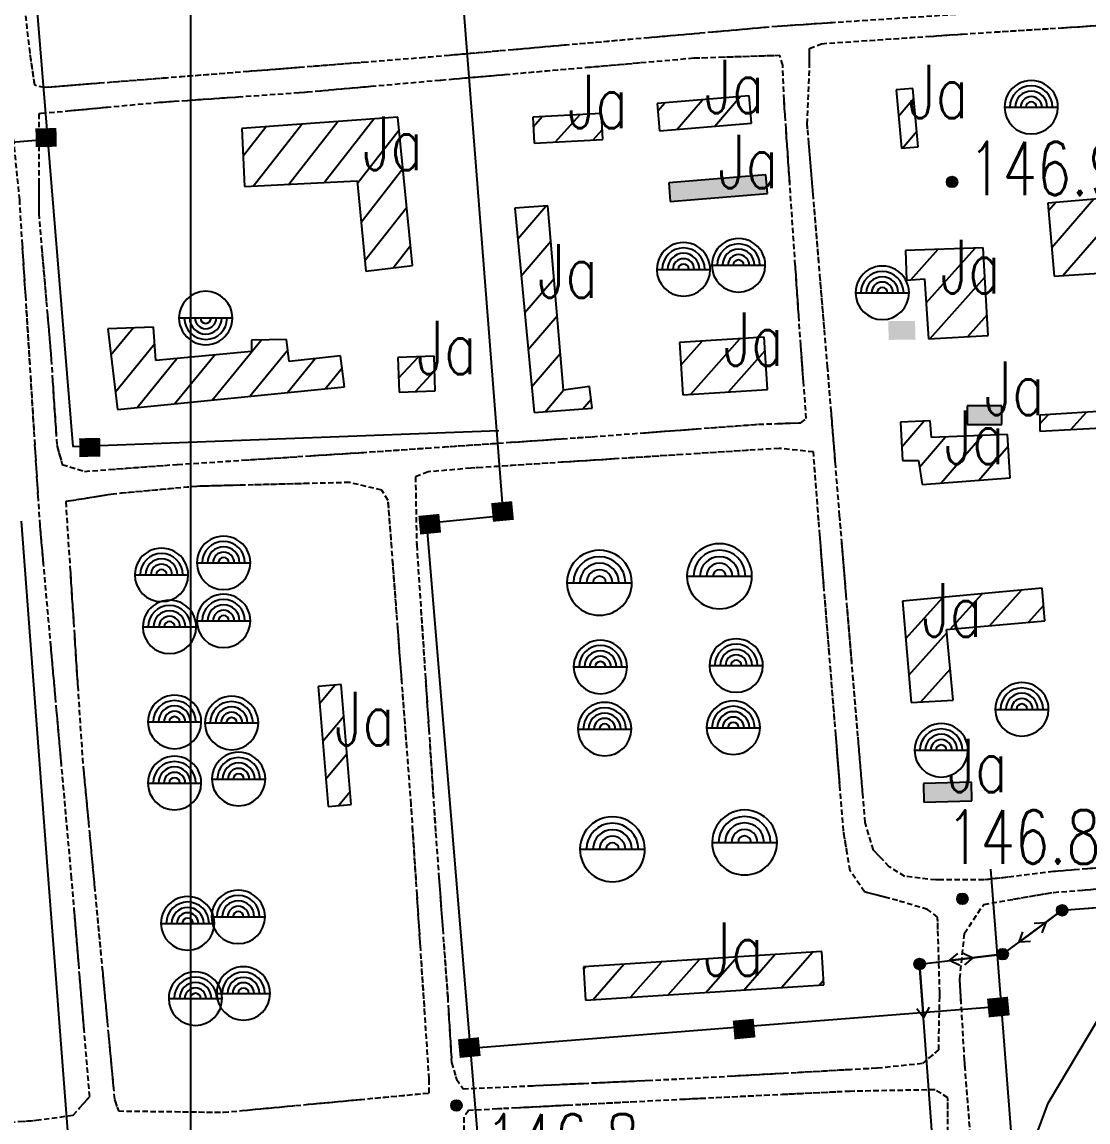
# Model space of a CAD drawing. Extents: x 408766 to 414302, y 5156573 to 5161925.
# Drawn here: x 409936.9 to 410335.6, y 5159310 to 5159721.3 of the extents above; entities that cross this region are included whole.
import ezdxf

# ---------------------------------------------------------------- set-up
doc = ezdxf.new("R2010")
doc.units = 0
doc.header["$LTSCALE"] = 1000
for name, pattern in [('0001', [0.5, 0.5, 0]), ('4350', [0.003, 0.002, -0.001]), ('5130', [1, 1, 0]), ('5310', [1, 1, 0]), ('8111', [1, 1, 0])]:
    doc.linetypes.add(name, pattern=pattern)
doc.layers.get('0').update_dxf_attribs({"linetype": 'CONTINUOUS'})
for name, color, linetype in [('0001', 1, 'CONTINUOUS'), ('0001ADD', 1, 'CONTINUOUS'), ('0002', 2, 'CONTINUOUS'), ('0002ADD', 2, 'CONTINUOUS'), ('0003ADD', 3, 'CONTINUOUS'), ('0003BAK', 3, 'CONTINUOUS'), ('0005ADD', 5, 'CONTINUOUS'), ('0007', 7, 'CONTINUOUS'), ('0012', 12, 'CONTINUOUS'), ('0015', 15, 'CONTINUOUS'), ('0017', 85, 'CONTINUOUS')]:
    doc.layers.add(name, color=color, linetype=linetype)
doc.styles.add('CADSLDXJ', font='romanc', dxfattribs={"bigfont": 'cadsldxj'})
doc.styles.add('SIMPLEX', font='simplex.shx', dxfattribs={"width": 0.75, "height": 20})

# ---------------------------------------------------------------- blocks, each defined once
blk = doc.blocks.new('8140')
for radius in [0.0002, 0.0001408438795997714, 8.315594389635764e-05, 3.012139848380626e-05]:
    blk.add_circle((0, 0), radius)
at = {"flags": 1}
blk.add_attdef('8140', (0, 0), '', height=1e-07, dxfattribs=at)
blk = doc.blocks.new('5131')
for points in [[(-0.00163791951807736, -0.0002329556220974419), (-0.002, 2.449212707644754e-19), (-0.001658335508446954, 0.000229056233596203)], [(0, 0), (-0.002, 2.449212707644754e-19)]]:
    blk.add_lwpolyline(points)
at = {"flags": 1}
blk.add_attdef('5131', (0, 0), '', height=1e-10, dxfattribs=at)
blk = doc.blocks.new('5130')
blk.add_hatch(color=256).paths.add_polyline_path([(0.0002, 0, 1), (-0.0002, 0, 1)])
for points in [[(0, 0), (0.002, 0)], [(0.00163791951807736, 0.0002329556220974421), (0.002, 0), (0.001658335508446954, -0.0002290562335962028)]]:
    blk.add_lwpolyline(points)
blk.add_circle((0, 0), 0.0002)
at = {"flags": 1}
blk.add_attdef('5130', (0, 0), '', height=1e-06, dxfattribs=at)
blk = doc.blocks.new('3241')
blk.add_lwpolyline([(-0.001, 0), (0.001, 0)])
for radius, start, end in [(0.001, 359.9998770684631, 180.0000695068902), (0.0008, 0, 180), (0.0006, 0, 180), (0.0004, 0, 180), (0.0002, 0, 180), (0.001, 180.0000915167294, 359.9998163741554)]:
    blk.add_arc((0, 0), radius, start, end)
at = {"flags": 1}
blk.add_attdef('3241', (0, 0), '', height=1e-11, dxfattribs=at)
blk = doc.blocks.new('3244')
blk.add_lwpolyline([(0.001, -1.224606353822377e-19), (-0.001, 1.224606353822377e-19)])
for radius, start, end in [(0.001, 9.151672939466948e-05, 179.9998163741555), (0.001, 179.9998770684631, 6.950689016349543e-05), (0.0008, 180, 0), (0.0006, 180, 0), (0.0004, 180, 0), (0.0002, 180, 0)]:
    blk.add_arc((0, 0), radius, start, end)
at = {"flags": 1}
blk.add_attdef('3244', (0, 0), '', height=1e-08, dxfattribs=at)
blk = doc.blocks.new('2111')
h = blk.add_hatch(color=256)
h.paths.add_polyline_path([(0.0005, 0.0003499999999999999), (-0.0005, 0.00035), (-0.0005, -0.00035), (0.0005, -0.00035)])
h.paths.add_polyline_path([(-1.071428571428571e-09, -2.5e-09), (3.392857142857143e-08, -2.5e-09), (3.392857142857143e-08, 1.25e-08), (-1.071428571428571e-09, 1.25e-08)], flags=24)
blk.add_line((0.0005, -0.00035), (0.0005, -0.00035))
at = {"style": 'CADSLDXJ', "flags": 1}
blk.add_attdef('2111', (0, 0), '', height=1e-08, dxfattribs=at)

msp = doc.modelspace()

# ---------------------------------------------------------------- hatches: boundary and pattern name
at = {"layer": '0001ADD', "linetype": '0001'}
h = msp.add_hatch(dxfattribs=at)
h.set_pattern_fill('U', color=256, scale=10, angle=49.62994200613261, style=0, pattern_type=0)
h.set_pattern_definition([(49.62994200613261, (0, 0), (-7.618769023045938, 6.4772184287297), [])])
h.paths.add_polyline_path([(410175.3076417995, 5159680.607860154), (410209.76570134, 5159683.398414402), (410208.9364236354, 5159693.639228666), (410174.4783640949, 5159690.848674417)])
h = msp.add_hatch(dxfattribs=at)
h.set_pattern_fill('U', color=256, scale=10, angle=51.99298016277921, style=0, pattern_type=0)
h.set_pattern_definition([(51.99298016277921, (0, 0), (-7.879353172964703, 6.157580172087982), [])])
h.paths.add_polyline_path([(410065.5516872233, 5159628.080665297), (410082.9538163552, 5159630.215213837), (410077.4584104898, 5159685.713463774), (410019.1460236154, 5159681.444366694), (410020.0619351511, 5159659.793950976), (410062.1933801195, 5159661.928499516)])
h = msp.add_hatch(dxfattribs=at)
h.set_pattern_fill('U', color=256, scale=10, angle=48.11838878661631, style=0, pattern_type=0)
h.set_pattern_definition([(48.11838878661631, (0, 0), (-7.445258453273092, 6.67593638106038), [])])
h.paths.add_polyline_path([(410128.5098519158, 5159675.956928337), (410154.1205755542, 5159677.352199408), (410153.5887182924, 5159687.115776072), (410127.977994654, 5159685.720505001)])
for points in [[(410179.3812784521, 5159654.125818103), (410215.6797130909, 5159657.124352016), (410215.1034655898, 5159664.10059304), (410178.805030951, 5159661.102059126)], [(410290.3976117659, 5159570.801145359), (410303.4146204167, 5159570.801145359), (410303.4146647043, 5159577.801145359), (410290.3976560535, 5159577.801145359)], [(410274.2076955106, 5159429.589089401), (410292.1553383858, 5159430.02103972), (410291.986960716, 5159437.019014352), (410274.0393178408, 5159436.587064033)]]:
    msp.add_hatch(color=256, dxfattribs=at).paths.add_polyline_path(points)
h = msp.add_hatch(dxfattribs=at)
h.set_pattern_fill('U', color=256, scale=10, angle=49.01351952825151, style=0, pattern_type=0)
h.set_pattern_definition([(49.01351952825151, (0, 0), (-7.548643630842903, 6.558809292435241), [])])
h.paths.add_polyline_path([(410322.987254006, 5159626.219755099), (410380.6337230431, 5159630.264457844), (410379.6809005365, 5159643.826121754), (410394.2116179696, 5159646.205352967), (410392.7823736517, 5159659.529088913), (410320.6051660653, 5159653.580998777)])
h = msp.add_hatch(dxfattribs=at)
h.set_pattern_fill('U', color=256, scale=10, angle=49.23135666154299, style=0, pattern_type=0)
h.set_pattern_definition([(49.23135666154299, (0, 0), (-7.573525443282953, 6.530062201843544), [])])
h.paths.add_polyline_path([(410128.45203599, 5159575.273343705), (410150.2027758383, 5159576.882586522), (410149.1286623609, 5159584.928776402), (410139.4616621803, 5159583.58774879), (410133.5540486125, 5159652.5168416), (410121.2017752964, 5159651.71222019)])
h = msp.add_hatch(dxfattribs=at)
h.set_pattern_fill('U', color=256, scale=10, angle=48.26660766707436, style=0, pattern_type=0)
h.set_pattern_definition([(48.26660766707436, (0, 0), (-7.462503551598195, 6.656653869804583), [])])
h.paths.add_polyline_path([(410275.9442426661, 5159602.842179682), (410298.3262488051, 5159604.119630714), (410296.4077863095, 5159636.854124274), (410267.3111719939, 5159635.896045079), (410267.7907823388, 5159624.718406046), (410274.5053905153, 5159625.197445643)])
h = msp.add_hatch(dxfattribs=at)
h.set_pattern_fill('U', color=256, scale=10, angle=50.74456647789098, style=0, pattern_type=0)
h.set_pattern_definition([(50.74456647789098, (0, 0), (-7.74332639350102, 6.327787635794243), [])])
h.paths.add_polyline_path([(409972.6469634261, 5159576.369264961), (410057.5204680921, 5159584.907447016), (410055.9939629434, 5159596.49500488), (410036.7600529724, 5159594.36045634), (410035.8441414368, 5159602.593708077), (410022.7162309443, 5159602.28877776), (410022.7162309443, 5159598.01968068), (409986.9960822609, 5159594.665386658), (409986.0801707252, 5159607.167747581), (409968.9833595159, 5159606.55787484)])
h = msp.add_hatch(dxfattribs=at)
h.set_pattern_fill('U', color=256, scale=10, angle=48.62222856615322, style=0, pattern_type=0)
h.set_pattern_definition([(48.62222856615322, (0, 0), (-7.503675768267428, 6.610208012212341), [])])
h.paths.add_polyline_path([(410184.0752221312, 5159581.913246769), (410215.7354385213, 5159583.917470585), (410214.4999235392, 5159603.436546678), (410182.8397071491, 5159601.432322862)])
h = msp.add_hatch(dxfattribs=at)
h.set_pattern_fill('U', color=256, scale=10, angle=48.08113274645697, style=0, pattern_type=0)
h.set_pattern_definition([(48.08113274645697, (0, 0), (-7.440915914945867, 6.680776178461999), [])])
h.paths.add_polyline_path([(410317.6639867189, 5159568.299603074), (410346.4936933271, 5159569.851442971), (410347.0115871904, 5159566.747763176), (410361.3401178119, 5159567.437469797), (410360.4769543343, 5159576.920923732), (410317.6639867189, 5159574.334523903)])
h = msp.add_hatch(dxfattribs=at)
h.set_pattern_fill('U', color=256, scale=10, angle=49.21407084645131, style=0, pattern_type=0)
h.set_pattern_definition([(49.21407084645131, (0, 0), (-7.571555015528951, 6.532346794745239), [])])
h.paths.add_polyline_path([(410273.5510476484, 5159548.396998547), (410306.5319504036, 5159550.82710797), (410305.4506152145, 5159567.027829386), (410277.0654028501, 5159565.947778064), (410276.5247458136, 5159572.15805501), (410265.4409809397, 5159571.618041454), (410266.2519876105, 5159557.307391695), (410272.1993628249, 5159557.307391695)])
h = msp.add_hatch(dxfattribs=at)
h.set_pattern_fill('U', color=256, scale=10, angle=47.9573869678964, style=0, pattern_type=0)
h.set_pattern_definition([(47.9573869678964, (0, 0), (-7.426469623217157, 6.696831260785419), [])])
h.paths.add_polyline_path([(410269.5016945293, 5159466.879912538), (410285.181149794, 5159467.689944977), (410282.7481297815, 5159494.151129746), (410319.5137162566, 5159497.391271608), (410318.4323810675, 5159509.541818723), (410266.2576678458, 5159504.681599877)])
h = msp.add_hatch(dxfattribs=at)
h.set_pattern_fill('U', color=256, scale=10, angle=49.89332770409049, style=0, pattern_type=0)
h.set_pattern_definition([(49.89332770409049, (0, 0), (-7.648463852599731, 6.442127031926279), [])])
h.paths.add_polyline_path([(410051.4587491091, 5159428.004977006), (410060.0612014129, 5159428.74145817), (410056.2249590202, 5159473.553940326), (410047.6225067163, 5159472.817459161)])
h = msp.add_hatch(dxfattribs=at)
h.set_pattern_fill('U', color=256, scale=10, angle=48.66616971191573, style=0, pattern_type=0)
h.set_pattern_definition([(48.66616971191573, (0, 0), (-7.508743046410706, 6.604451367296065), [])])
h.paths.add_polyline_path([(410147.6930198598, 5159355.532470431), (410236.8092801521, 5159361.242523656), (410236.010047262, 5159373.717312573), (410146.8937869697, 5159368.007259347)])

# ---------------------------------------------------------------- linework, layer by layer
at = {"layer": '0001', "linetype": '0001'}
for points in [[(410265.8731204284, 5159674.048611529), (410272.0757363703, 5159674.602644677), (410270.1283621438, 5159696.405811002), (410263.9257462019, 5159695.851777854)], [(410175.3076417995, 5159680.607860154), (410209.76570134, 5159683.398414402), (410208.9364236354, 5159693.639228666), (410174.4783640949, 5159690.848674417)], [(410065.5516872233, 5159628.080665297), (410082.9538163552, 5159630.215213837), (410077.4584104898, 5159685.713463774), (410019.1460236154, 5159681.444366694), (410020.0619351511, 5159659.793950976), (410062.1933801195, 5159661.928499516)], [(410128.5098519158, 5159675.956928337), (410154.1205755542, 5159677.352199408), (410153.5887182924, 5159687.115776072), (410127.977994654, 5159685.720505001)], [(410179.3812784521, 5159654.125818103), (410215.6797130909, 5159657.124352016), (410215.1034655898, 5159664.10059304), (410178.805030951, 5159661.102059126)], [(410322.987254006, 5159626.219755099), (410380.6337230431, 5159630.264457844), (410379.6809005365, 5159643.826121754), (410394.2116179696, 5159646.205352967), (410392.7823736517, 5159659.529088913), (410320.6051660653, 5159653.580998777)], [(410128.45203599, 5159575.273343705), (410150.2027758383, 5159576.882586522), (410149.1286623609, 5159584.928776402), (410139.4616621803, 5159583.58774879), (410133.5540486125, 5159652.5168416), (410121.2017752964, 5159651.71222019)], [(410275.9442426661, 5159602.842179682), (410298.3262488051, 5159604.119630714), (410296.4077863095, 5159636.854124274), (410267.3111719939, 5159635.896045079), (410267.7907823388, 5159624.718406046), (410274.5053905153, 5159625.197445643)], [(409972.6469634261, 5159576.369264961), (410057.5204680921, 5159584.907447016), (410055.9939629434, 5159596.49500488), (410036.7600529724, 5159594.36045634), (410035.8441414368, 5159602.593708077), (410022.7162309443, 5159602.28877776), (410022.7162309443, 5159598.01968068), (409986.9960822609, 5159594.665386658), (409986.0801707252, 5159607.167747581), (409968.9833595159, 5159606.55787484)], [(410184.0752221312, 5159581.913246769), (410215.7354385213, 5159583.917470585), (410214.4999235392, 5159603.436546678), (410182.8397071491, 5159601.432322862)], [(410077.9261324613, 5159582.844089234), (410091.4783079584, 5159583.31903727), (410091.0230427603, 5159596.311930813), (410077.4708672632, 5159595.836982777)], [(410290.3976117659, 5159570.801145359), (410303.4146204167, 5159570.801145359), (410303.4146647043, 5159577.801145359), (410290.3976560535, 5159577.801145359)], [(410317.6639867189, 5159568.299603074), (410346.4936933271, 5159569.851442971), (410347.0115871904, 5159566.747763176), (410361.3401178119, 5159567.437469797), (410360.4769543343, 5159576.920923732), (410317.6639867189, 5159574.334523903)], [(410273.5510476484, 5159548.396998547), (410306.5319504036, 5159550.82710797), (410305.4506152145, 5159567.027829386), (410277.0654028501, 5159565.947778064), (410276.5247458136, 5159572.15805501), (410265.4409809397, 5159571.618041454), (410266.2519876105, 5159557.307391695), (410272.1993628249, 5159557.307391695)], [(410269.5016945293, 5159466.879912538), (410285.181149794, 5159467.689944977), (410282.7481297815, 5159494.151129746), (410319.5137162566, 5159497.391271608), (410318.4323810675, 5159509.541818723), (410266.2576678458, 5159504.681599877)], [(410051.4587491091, 5159428.004977006), (410060.0612014129, 5159428.74145817), (410056.2249590202, 5159473.553940326), (410047.6225067163, 5159472.817459161)], [(410274.2076955106, 5159429.589089401), (410292.1553383858, 5159430.02103972), (410291.986960716, 5159437.019014352), (410274.0393178408, 5159436.587064033)], [(410147.6930198598, 5159355.532470431), (410236.8092801521, 5159361.242523656), (410236.010047262, 5159373.717312573), (410146.8937869697, 5159368.007259347)]]:
    msp.add_lwpolyline(points, close=True, dxfattribs=at)
at = {"layer": '0001ADD', "linetype": '0001'}
for p, q in [((410264.7979331213, 5159686.08660986), (410270.4465516523, 5159692.843301709)), ((410266.2006733625, 5159674.077869375), (410271.5509949169, 5159680.477748205)), ((410077.740365683, 5159588.145719983), (410085.1620796818, 5159596.106528153)), ((410084.003828895, 5159583.057087508), (410091.2164038286, 5159590.793565289))]:
    msp.add_line(p, q, dxfattribs=at)
at = {"layer": '0002', "linetype": '5130'}
msp.add_lwpolyline([(409624.5082179944, 5158685.742677473), (409800.6376578804, 5158697.648771915), (409811.8799836701, 5158568.860974045), (409853.2059332739, 5158571.362576856), (409888.4303388998, 5158197.153712978), (409916.68748202, 5158047.061309012), (410188.344056161, 5157872.285431345), (410375.7241838187, 5157923.65931413), (410343.8806584248, 5158381.420719284), (410301.7681334964, 5158969.558937315), (410272.6519023089, 5159369.069500232), (410303.7046291551, 5159372.718398825), (410325.9286656296, 5159389.138430387), (410751.713798297, 5159423.1987232), (410952.6645358212, 5159439.827303372), (410927.0423883641, 5159780.179508333), (410914.2892889322, 5159966.845441034), (410927.1031183139, 5159963.354939154), (410911.8641029987, 5160209.347480169)], dxfattribs=at)
at = {"layer": '0003ADD', "linetype": '4350'}
for points in [[(410215.1484753798, 5159719.228286132), (410195.2260430326, 5159717.468544853)], [(410240.0862750652, 5159720.979049897), (410220.1304152805, 5159719.651021186)], [(410300.8801408116, 5159717.533219639), (410320.8402980739, 5159718.795012833)], [(410325.8303373895, 5159719.110461131), (410345.7904946518, 5159720.372254325)], [(409941.6104063677, 5159698.098977954), (409939.8862384135, 5159709.723282366), (409938.9615782771, 5159717.919814423)], [(410165.3423945117, 5159714.828932934), (410145.4199621645, 5159713.069191654)], [(410190.2454349457, 5159717.028609533), (410170.3230025985, 5159715.268868254)], [(410250.9922188334, 5159714.189073929), (410270.9457403106, 5159715.551784704)], [(410275.93412068, 5159715.892462398), (410288.4925157718, 5159716.750128567), (410295.890101496, 5159717.217771341)], [(410115.5363136437, 5159710.429579735), (410095.6138812965, 5159708.669838456)], [(410140.4393540777, 5159712.629256334), (410120.5169217305, 5159710.869515055)], [(410231.49963276, 5159706.243854025), (410231.49963276, 5159711.371419234), (410235.9872719848, 5159713.164322345), (410246.0038384641, 5159713.848396235)], [(410065.7133275968, 5159706.232362252), (410045.7753525515, 5159704.658465466)], [(410090.6332732097, 5159708.229903135), (410087.399075535, 5159707.944227619), (410070.6978213582, 5159706.625836448)], [(410193.0632319393, 5159707.858204357), (410188.2320985135, 5159707.70254704), (410173.1232397854, 5159706.383133577)], [(410218.0502657291, 5159708.663277267), (410198.0606386973, 5159708.019218939)], [(410015.8683899836, 5159702.297620286), (409995.9304149383, 5159700.7237235)], [(410040.7908587902, 5159704.264991269), (410020.8528837449, 5159702.691094482)], [(410143.2369801048, 5159703.773251913), (410123.3128069844, 5159702.033330804)], [(410168.1421965053, 5159705.9481533), (410148.2180233849, 5159704.20823219)], [(410222.3503158544, 5159686.252347678), (410221.9493624691, 5159692.159332378), (410221.4306450773, 5159705.112019333), (410221.1236191349, 5159706.185322907)], [(409966.0234523704, 5159698.362878321), (409946.0854773251, 5159696.788981535)], [(409990.945921177, 5159700.330249304), (409971.0079461317, 5159698.756352517)], [(410093.4265473037, 5159699.42344914), (410093.3050209296, 5159699.412836589), (410073.504302968, 5159697.66158148)], [(410118.3317637042, 5159701.598350527), (410098.4075905838, 5159699.858429417)], [(410230.7587253713, 5159681.268751129), (410230.6021133615, 5159683.133152868), (410231.3423364581, 5159701.247066633)], [(410043.6209542197, 5159695.018577964), (410040.5828090498, 5159694.74987219), (410023.6732802811, 5159693.579326847)], [(410068.5237448433, 5159697.221080894), (410048.6015123444, 5159695.45907855)], [(409993.7449024235, 5159691.507564598), (409988.1913600124, 5159691.123126137), (409973.8210550637, 5159689.777520635)], [(410018.6852173049, 5159693.234033138), (409998.7329653998, 5159691.852858306)], [(409943.9491757633, 5159687.008129854), (409943.142280167, 5159686.934601355)], [(409943.142280167, 5159686.934601355), (409943.142280167, 5159666.934601355)], [(409968.8428321123, 5159689.31137018), (409954.9928134486, 5159688.014483205), (409948.9285446709, 5159687.461875687)], [(410224.0433661522, 5159661.309741946), (410222.6889259139, 5159681.263826531)], [(410232.8513855872, 5159656.356489625), (410231.1772574145, 5159676.286298828)], [(409943.142280167, 5159661.934601355), (409943.142280167, 5159649.630886167), (409943.8003321289, 5159641.962785521)], [(410225.7364164499, 5159636.367136215), (410224.3819762117, 5159656.321220799)], [(410234.944045803, 5159631.444228122), (410233.2699176304, 5159651.374037324)], [(409938.2884561027, 5159618.497058245), (409937.0355375723, 5159638.457774543)], [(409944.2278448692, 5159636.981095761), (409945.9378958301, 5159617.054336725)], [(410227.4294667477, 5159611.424530483), (410226.0750265095, 5159631.378615068)], [(410237.0367060189, 5159606.531966618), (410235.3625778462, 5159626.461775822)], [(409939.8546042657, 5159593.546162872), (409938.6016857353, 5159613.50687917)], [(409946.3654085703, 5159612.072646965), (409947.8108211584, 5159595.229646956), (409948.01032807, 5159592.140990257)], [(410229.2292961675, 5159586.489582796), (410228.1740978684, 5159600.454365874), (410227.7680768073, 5159606.436009336)], [(410239.0950445448, 5159581.616877998), (410238.2390312569, 5159592.21877783), (410237.4552380621, 5159601.549514318)], [(409941.4207524286, 5159568.595267498), (409940.1678338983, 5159588.555983797)], [(409948.3326235313, 5159587.151388506), (409949.6218053766, 5159567.192981502)], [(410219.3055566701, 5159571.125300911), (410228.1740978684, 5159571.440373241), (410230.248988552, 5159572.994694708), (410229.6060291222, 5159581.503795768)], [(410241.1070344097, 5159556.697971585), (410239.4974425178, 5159576.633096715)], [(410194.3603745227, 5159569.530121461), (410212.3616955366, 5159570.878606617), (410214.3087090989, 5159570.947778095)], [(410144.497572121, 5159565.829945613), (410150.1144260086, 5159566.215642219), (410164.4441953087, 5159567.289090172)], [(410169.4302251777, 5159567.662595387), (410189.3743446537, 5159569.156616246)], [(409942.9869005916, 5159543.644372125), (409941.7339820612, 5159563.605088423)], [(410094.6150383005, 5159562.404625243), (410114.5680518287, 5159563.774753391)], [(410119.5563052107, 5159564.117285428), (410139.509318739, 5159565.487413576)], [(409950.134769459, 5159562.236415634), (409951.9606447579, 5159555.853507182), (409960.2602708408, 5159553.26296737), (409964.9139143472, 5159553.609839645)], [(410019.7786804581, 5159557.45499477), (410039.736988069, 5159558.745714458)], [(410044.7265649717, 5159559.06839438), (410064.6848725824, 5159560.359114067)], [(410069.6737713902, 5159560.691965058), (410089.6267849184, 5159562.062093206)], [(410183.6345719225, 5159559.522874311), (410163.6757260255, 5159558.24050523)], [(410208.5831292938, 5159561.125835662), (410188.6242833968, 5159559.843466581)], [(410232.9592341064, 5159559.946131253), (410232.9155105765, 5159560.517682101), (410220.0956842177, 5159561.865524948), (410213.572840768, 5159561.446427932)], [(409969.9000822545, 5159553.981497553), (409989.8447538835, 5159555.468129185)], [(409994.8309217908, 5159555.839787093), (409995.0149906963, 5159555.853507182), (410014.7891035554, 5159557.132314848)], [(410108.7888998087, 5159554.713990257), (410104.7173314538, 5159554.452389291), (410088.857590506, 5159553.068130531)], [(410133.7374571799, 5159556.316951608), (410113.7786112829, 5159555.034582527)], [(410158.6860145512, 5159557.919912959), (410138.7271686542, 5159556.637543879)], [(410234.866157569, 5159535.018964488), (410233.3406187989, 5159554.9606979)], [(410084.2085602882, 5159551.237805746), (410084.0459629958, 5159551.172844961), (410084.4134804289, 5159531.351345444)], [(410243.1304466144, 5159531.780000944), (410242.7266493655, 5159536.638708757), (410241.5094323827, 5159551.714190302)], [(409993.8486357097, 5159546.884107544), (409973.9331015566, 5159545.047943228)], [(410018.8076655742, 5159548.077152546), (410002.2729376561, 5159547.660807908), (409998.8275192479, 5159547.343148623)], [(410043.7997439288, 5159548.706453362), (410023.8060812451, 5159548.203012709)], [(410068.5368699576, 5159546.917720631), (410059.4327857979, 5159549.100093534), (410048.7981595997, 5159548.832313525)], [(409968.9717610299, 5159544.449604124), (409953.2331863783, 5159541.931991601)], [(409953.2331863783, 5159541.931991601), (409954.5319945702, 5159521.974208727)], [(410075.1630917519, 5159524.947492288), (410073.8428246275, 5159542.383443419), (410072.5091929217, 5159544.514710193)], [(409944.9369196951, 5159518.72268168), (409943.6427110024, 5159533.196409836), (409943.3001302242, 5159538.65419305)], [(410236.8607671795, 5159510.098661792), (410235.2646615652, 5159530.034871234)], [(410084.506171266, 5159526.352204677), (410084.5184783256, 5159525.688441942), (410085.7893572927, 5159506.394128627)], [(410245.2010070742, 5159506.865892905), (410243.5445587063, 5159526.797179336)], [(410077.050712233, 5159500.018856366), (410075.5406158481, 5159519.961765104)], [(409947.1634807288, 5159493.822030565), (409945.3822319018, 5159513.742551457)], [(409954.8566966182, 5159516.984763008), (409956.1555048102, 5159497.026980133)], [(410238.8558991973, 5159485.178399991), (410237.2597935831, 5159505.114609432)], [(410086.1179854658, 5159501.404939963), (410087.4324981582, 5159481.448185308)], [(410247.271567534, 5159481.951784865), (410245.6151191661, 5159501.883071296)], [(410078.9383327141, 5159475.090220445), (410077.4282363292, 5159495.033129182)], [(409949.3900417626, 5159468.92137945), (409947.6087929356, 5159488.841900342)], [(409956.4802068581, 5159492.037534414), (409957.7790150501, 5159472.079751539)], [(410240.8510312152, 5159460.25813819), (410239.2549256009, 5159480.194347631)], [(410087.7611263313, 5159476.458996644), (410089.0756390237, 5159456.502241988)], [(410249.3421279939, 5159457.037676826), (410247.685679626, 5159476.968963257)], [(410080.8259531953, 5159450.161584523), (410079.3158568104, 5159470.10449326)], [(409951.6166027964, 5159444.020728334), (409949.8353539694, 5159463.941249227)], [(409958.103717098, 5159467.090305821), (409959.40252529, 5159447.132522946)], [(410089.4042671968, 5159451.513053324), (410090.7187798892, 5159431.556298668)], [(410242.846163233, 5159435.337876389), (410241.2500576188, 5159455.27408583)], [(410251.4198253601, 5159432.124163079), (410249.7569534527, 5159452.054914621)], [(410082.6774555614, 5159425.230398372), (410082.4447912606, 5159428.782591685), (410081.2034772915, 5159445.175857338)], [(409953.8431638302, 5159419.120077219), (409952.0619150032, 5159439.040598111)], [(409959.8379945752, 5159442.151894765), (409961.7129818324, 5159422.239978163)], [(410091.0474080623, 5159426.567110005), (410091.6059337641, 5159418.087648023), (410092.4459952194, 5159406.616202596)], [(410245.5549953211, 5159410.505567178), (410244.1695135783, 5159418.808525568), (410243.2451896366, 5159430.353824029)], [(410258.1702378131, 5159408.713702894), (410255.4061802489, 5159411.686822917), (410252.264841238, 5159421.996021858), (410251.835543337, 5159427.141475193)], [(410084.3114236847, 5159400.283852556), (410083.0042491861, 5159420.241089209)], [(409962.1817286467, 5159417.261999011), (409964.0567159039, 5159397.350082409)], [(409956.0228693046, 5159394.215396794), (409955.4532925923, 5159401.113270333), (409954.288476037, 5159414.139946996)], [(410355.3439957457, 5159406.274642771), (410335.4099452483, 5159404.651796269)], [(410260.543667685, 5159393.802448892), (410252.0344221792, 5159396.06887067), (410246.6531700373, 5159403.924391338), (410246.3779469133, 5159405.573757097)], [(410280.6403554108, 5159400.481160316), (410278.7418535391, 5159400.481160316), (410267.074016894, 5159401.825843702), (410261.6587292507, 5159405.154339415)], [(410330.426432624, 5159404.246084644), (410322.7205996919, 5159403.618746812), (410310.5401060178, 5159402.150442963)], [(410092.8111706322, 5159401.629555735), (410094.2718722834, 5159381.68296829)], [(410305.5760428851, 5159401.552047431), (410296.6923682061, 5159400.481160316), (410285.6403554108, 5159400.481160316)], [(410332.5272918685, 5159396.60776621), (410352.4692081255, 5159398.130912953)], [(410085.945391808, 5159375.337306739), (410084.6382173094, 5159395.294543393)], [(410307.7751367454, 5159393.290755749), (410322.6606510383, 5159395.854160505), (410327.5418128043, 5159396.226979524)], [(409964.5254627182, 5159392.372103258), (409966.4004499755, 5159372.460186656)], [(410279.4895160507, 5159381.980040621), (410279.3546643443, 5159386.55956), (410275.6291690978, 5159389.453698556), (410265.3681408207, 5159392.490368668)], [(410289.3725811394, 5159379.858969878), (410289.4522010161, 5159380.614459852), (410296.6324195525, 5159391.371890623), (410302.8476664841, 5159392.442205913)], [(409958.0801874754, 5159369.300191759), (409956.4343329388, 5159389.232355787)], [(410094.6370476962, 5159376.696321429), (410096.0977493473, 5159356.749733984)], [(410280.1545370891, 5159356.990511663), (410280.182542792, 5159358.445081542), (410279.6366857292, 5159376.982206982)], [(410288.1646955174, 5159354.964045173), (410287.6571622191, 5159363.581856087), (410288.8485413017, 5159374.886507486)], [(410087.5793599312, 5159350.390760923), (410086.2721854327, 5159370.347997576)], [(409966.8691967897, 5159367.482207505), (409968.744184047, 5159347.570290903)], [(409960.1375056462, 5159344.384986724), (409958.4916511095, 5159364.317150752)], [(410096.3975513166, 5159351.758739866), (410097.5669499894, 5159332.19473327), (410097.6802443445, 5159331.809992023)], [(410276.0072134579, 5159333.72556778), (410279.7686035682, 5159336.945763093), (410280.0582869399, 5159351.991438158)], [(410289.6906589707, 5159330.011108547), (410289.4522010161, 5159333.102466884), (410288.458653815, 5159349.972693802)], [(410089.1694718245, 5159325.442780379), (410089.1694718245, 5159326.11378842), (410087.9061535559, 5159345.40145176)], [(409969.2129308613, 5159342.592311752), (409971.0879181185, 5159322.68039515)], [(409962.1948238169, 5159319.469781688), (409960.5489692803, 5159339.401945717)], [(410201.8248999489, 5159327.169155226), (410221.7938371276, 5159328.283402933)], [(410226.7860714223, 5159328.561964859), (410246.7550086011, 5159329.676212567)], [(410251.7472428957, 5159329.954774493), (410256.7551199773, 5159330.234209273), (410271.66263803, 5159331.749510353)], [(410099.0926267633, 5159327.013620905), (410099.3934095672, 5159325.99217945), (410101.9404354906, 5159322.378688605)], [(410126.9139139861, 5159323.529936553), (410146.8926967824, 5159324.450934911)], [(410151.8873924815, 5159324.6811845), (410171.8661752779, 5159325.602182859)], [(410176.8608709769, 5159325.832432449), (410182.6593231987, 5159326.099734267), (410196.8326656542, 5159326.8905933)], [(410291.6133710402, 5159305.085154638), (410290.0752013846, 5159325.025917765)], [(410068.8646508016, 5159318.935124232), (410088.7775427488, 5159320.799724536)], [(410101.9404354906, 5159322.378688605), (410121.919218287, 5159323.299686963)], [(410216.3552456297, 5159319.98939804), (410196.3787127563, 5159319.020824678)], [(410241.3259117216, 5159321.200114742), (410221.3493788481, 5159320.23154138)], [(410266.3161944324, 5159321.828013794), (410246.6207990313, 5159321.456840312), (410246.3200449399, 5159321.442258082)], [(410283.1931022652, 5159311.791638062), (410283.1860146809, 5159319.061993375), (410278.3905869479, 5159322.055564152), (410271.3153067679, 5159321.922225556)], [(409959.2387304272, 5159316.249333924), (409962.1948238169, 5159319.469781688)], [(409971.7212069503, 5159317.737142756), (409972.9284412537, 5159314.119773816), (409989.1137419119, 5159313.922630818)], [(410019.0824209335, 5159314.273623468), (410038.9953128807, 5159316.138223774)], [(410043.9735358675, 5159316.60437385), (410063.8864278148, 5159318.468974155)], [(410141.4491552576, 5159316.238741669), (410121.4753394526, 5159315.2156668)], [(410166.4164250139, 5159317.517585254), (410146.4426092089, 5159316.494510386)], [(410191.384579538, 5159318.778681338), (410184.8795561094, 5159318.463281641), (410171.4098789651, 5159317.773353972)], [(409936.0975390376, 5159310.180363066), (409942.1475844022, 5159310.624006169), (409955.950919132, 5159312.525647316)], [(409994.1133710495, 5159313.86173347), (410012.3158891678, 5159313.640020011), (410014.1041979467, 5159313.807473392)], [(410116.4818855013, 5159314.959898083), (410114.7462829805, 5159314.870999129), (410103.956538907, 5159314.272287396), (410102.1051623123, 5159311.709262733)], [(410102.1051623123, 5159311.709262733), (410102.4977086114, 5159291.713115419)]]:
    msp.add_lwpolyline(points, dxfattribs=at)
at = {"layer": '0003BAK', "linetype": '4350'}
for points in [[(410638.6322032486, 5159754.623987187), (410461.3708973076, 5159740.280738088), (410334.0256403464, 5159727.230555747), (410219.3353351094, 5159719.598109946), (410087.399075535, 5159707.944227619), (409945.2713759207, 5159696.724716654), (409941.6812772105, 5159697.621168209), (409939.8862384135, 5159709.723282366), (409932.706019877, 5159773.371415438), (409924.9224294393, 5159881.356174611), (409918.2061530896, 5159964.111841814)], [(410422.1486407698, 5159411.713260703), (410322.7205996919, 5159403.618746812), (410296.6923682061, 5159400.481160316), (410278.7418535391, 5159400.481160316), (410267.074016894, 5159401.825843702), (410261.2400985715, 5159405.411649924), (410255.4061802489, 5159411.686822917), (410252.264841238, 5159421.996021858), (410249.5722830425, 5159454.268326277), (410242.7266493655, 5159536.638708757), (410238.2390312569, 5159592.21877783), (410230.6021133615, 5159683.133152868), (410231.49963276, 5159705.096246241), (410231.49963276, 5159711.371419234), (410235.9872719848, 5159713.164322345), (410288.4925157718, 5159716.750128567), (410359.3970128088, 5159721.232398449)], [(409943.142280167, 5159686.934601355), (409943.142280167, 5159649.630886167), (409947.8108211584, 5159595.229646956), (409949.8857329582, 5159563.106999286), (409951.9606447579, 5159555.853507182), (409960.2602708408, 5159553.26296737), (409995.0149906963, 5159555.853507182), (410067.1180807152, 5159560.51647158), (410150.1144260086, 5159566.215642219), (410212.3616955366, 5159570.878606617), (410228.1740978684, 5159571.440373241), (410230.248988552, 5159572.994694708), (410228.1740978684, 5159600.454365874), (410221.9493624691, 5159692.159332378), (410221.4306450773, 5159705.112019333), (410220.3931891774, 5159708.738765386), (410188.2320985135, 5159707.70254704), (410093.3050209296, 5159699.412836589), (410040.5828090498, 5159694.74987219), (409988.1913600124, 5159691.123126137), (409954.9928134486, 5159688.014483205), (409943.142280167, 5159686.934601355)], [(409962.1948238169, 5159319.469781688), (409955.4532925923, 5159401.113270333), (409943.6427110024, 5159533.196409836), (409936.0136905345, 5159654.737203995), (409933.4679738102, 5159680.340032314), (409932.2039419846, 5159684.548458067), (409927.1477724501, 5159686.231833209), (409871.9514063635, 5159684.127620333), (409778.8338532323, 5159679.07750701), (409678.7277947827, 5159671.369936256), (409618.0539081809, 5159667.161510504), (409477.8249697259, 5159655.295157477), (409399.4545319855, 5159650.245044153)], [(410101.9404354906, 5159322.378688605), (410182.6593231987, 5159326.099734267), (410256.7551199773, 5159330.234209273), (410273.9734122025, 5159331.984393087), (410279.7686035682, 5159336.945763093), (410280.182542792, 5159358.445081542), (410279.3546643443, 5159386.55956), (410275.6291690978, 5159389.453698556), (410264.4527255903, 5159392.76127856), (410252.0344221792, 5159396.06887067), (410246.6531700373, 5159403.924391338), (410244.1695135783, 5159418.808525568), (410234.877451155, 5159534.871335541), (410232.9155105765, 5159560.517682101), (410220.0956842177, 5159561.865524948), (410104.7173314538, 5159554.452389291), (410088.7709473655, 5159553.060568206), (410084.0459629958, 5159551.172844961), (410084.5184783256, 5159525.688441942), (410091.6059337641, 5159418.087648023), (410096.105778104, 5159356.640097429), (410097.5669499894, 5159332.19473327), (410099.3934095672, 5159325.99217945), (410101.9404354906, 5159322.378688605)], [(409953.2331863783, 5159541.931991601), (409959.4775386494, 5159445.979850558), (409971.4874352592, 5159318.437618589), (409972.9284412537, 5159314.119773816), (410012.3158891678, 5159313.640020011), (410089.1694718245, 5159320.836423931), (410089.1694718245, 5159326.11378842), (410082.4447912606, 5159428.782591685), (410073.8428246275, 5159542.383443419), (410071.4411620473, 5159546.221522282), (410059.4327857979, 5159549.100093534), (410002.2729376561, 5159547.660807908), (409971.0511763006, 5159544.782236655), (409953.2331863783, 5159541.931991601)], [(410373.2580959683, 5159061.617097622), (410316.8245788719, 5159058.032550341), (410313.2344801617, 5159060.273673178), (410309.6443603354, 5159068.341749283), (410305.605501926, 5159125.714721466), (410295.2926231024, 5159257.387494246), (410289.4522010161, 5159333.102466884), (410287.6571622191, 5159363.581856087), (410289.4522010161, 5159380.614459852), (410296.6324195525, 5159391.371890623), (410322.6606510383, 5159395.854160505), (410398.9503278148, 5159401.681101669)], [(410102.1051623123, 5159311.709262733), (410102.7045854999, 5159281.174891653), (410106.9006111614, 5159218.908726023), (410111.6960388944, 5159156.043848659), (410117.0889682484, 5159076.534412241), (410118.2878357397, 5159049.592311566), (410121.2849939099, 5159044.802605586), (410137.4695889039, 5159043.605182118), (410195.0148272805, 5159047.796176363), (410286.1281442526, 5159056.178164854), (410298.1167347012, 5159058.57301179), (410299.3156021925, 5159061.566582567), (410299.3156021925, 5159082.521541689), (410294.5201533434, 5159142.991572116), (410289.7951689737, 5159218.809499591), (410283.2014505618, 5159303.228059916), (410283.1860146809, 5159319.061993375), (410278.3905869479, 5159322.055564152), (410246.6207990313, 5159321.456840312), (410184.8795561094, 5159318.463281641), (410114.7462829805, 5159314.870999129), (410103.956538907, 5159314.272287396), (410102.1051623123, 5159311.709262733)], [(409376.2667559723, 5159268.743358332), (409482.4207656973, 5159275.939762251), (409621.0781794442, 5159287.50791546), (409684.0020515642, 5159291.825760233), (409814.9934494077, 5159301.473518225), (409902.4143812032, 5159307.710414535), (409942.1475844022, 5159310.624006169), (409956.077294939, 5159312.543057705), (409958.4789575192, 5159315.421616852), (409962.1948238169, 5159319.469781688)]]:
    msp.add_lwpolyline(points, dxfattribs=at)
at = {"layer": '0005ADD', "linetype": '5310'}
for points in [[(408958.9673903934, 5159945.903083547), (409210.3035012514, 5159948.999935894), (409338.373632246, 5159954.371769466), (409482.934541918, 5159959.747924599), (409659.3464098569, 5159971.33728614), (409670.1115958872, 5159946.760580419), (409832.3581396659, 5159959.816960629), (409922.8603773543, 5159965.937404789), (409938.2230908776, 5159776.684745419), (409955.9149120062, 5159562.536093227), (410115.2404634454, 5159568.563775139)], [(410086.0490800008, 5159964.777664849), (410095.0757761931, 5159815.113434375), (410116.8212792447, 5159536.688727498), (410088.2463385772, 5159533.813097812), (410107.992757802, 5159296.489475154), (410124.3358292473, 5159080.728638578), (410143.4381435827, 5158871.911824333), (410164.3462870506, 5158600.020809381), (410191.8580101565, 5158244.317172649), (410212.6742985193, 5157988.692174632)], [(409946.4268914542, 5159677.382767201), (409795.6891171896, 5159664.711948004), (409672.0910628422, 5159654.926493213), (409673.2292463467, 5159641.642261593)], [(409131.8740650827, 5158961.506150094), (409408.275557207, 5158979.510790365), (409429.5721738627, 5158732.271557664), (409437.2463617029, 5158673.967234597), (409692.6173002344, 5158697.223213148), (410001.9107329168, 5158722.04280997), (409980.9672621867, 5158952.187726529), (409964.4432678587, 5159171.020769347), (409946.42186639, 5159405.687890886), (409936.6419583366, 5159534.641033862)], [(410350.7359050105, 5158768.190659461), (410320.8950058749, 5159124.939915197), (410299.2545798503, 5159404.490449462)], [(410303.2238282871, 5159353.215787869), (410104.5790047853, 5159337.517887626)]]:
    msp.add_lwpolyline(points, dxfattribs=at)
at = {"layer": '0005ADD', "linetype": '5310', "const_width": 7}
for points in [[(409941.972383987, 5159677.982808381), (409949.8278325678, 5159678.133699862)], [(409958.3233950919, 5159562.132190689), (409966.1788436727, 5159562.283082169)], [(410112.7184776886, 5159537.891904505), (410120.5401643233, 5159538.63491112)], [(410085.4814541368, 5159533.127994735), (410093.3031407716, 5159533.87100135)], [(410298.1846828156, 5159352.610142395), (410306.0063694504, 5159353.35314901)], [(410203.0686159927, 5159344.377762233), (410210.8903026275, 5159345.120768848)], [(410100.284632816, 5159337.438400407), (410108.1063194508, 5159338.181407022)]]:
    msp.add_lwpolyline(points, dxfattribs=at)
at = {"layer": '0007', "linetype": '8111', "elevation": 148}
msp.add_lwpolyline([(410296.1862221177, 5159250.288832455), (410296.695293, 5159252.300631), (410320.714567, 5159317.020276), (410339.350699, 5159348.243208), (410370.133461, 5159382.936733999), (410403.093216, 5159404.872769), (410421.683551, 5159411.972984999), (410482.25545, 5159423.617395), (410620.837465, 5159435.628032), (410680.435906, 5159435.237705001), (410692.8079587494, 5159432.817620269)], dxfattribs=at)
at = {"layer": '0012'}
msp.add_line((410000, 5156887.448578825), (410000, 5161680.188856145), dxfattribs=at)

# ---------------------------------------------------------------- block references
at = {"layer": '0002ADD', "linetype": '5130', "xscale": 10000, "yscale": 10000, "zscale": 10000}
for name, p, rotation in [('5131', (410325.9286656296, 5159389.138430387), 36.45851277778961), ('5130', (410325.9286656296, 5159389.138430387), 4.57358468451148), ('5130', (410303.7046291551, 5159372.718398825), 36.45851277778961), ('5130', (410272.6519023089, 5159369.069500232), 6.701895759298147), ('5131', (410303.7046291551, 5159372.718398825), 6.701895759298147), ('5131', (410272.6519023089, 5159369.069500232), 94.16833431974811)]:
    msp.add_blockref(name, p, dxfattribs=dict(at, rotation=rotation))
at = {"layer": '0015', "linetype": '0001'}
for name, p, xscale, yscale, zscale in [('3241', (410314.3931214519, 5159689.403047988), 10000, 10000, 10000), ('3241', (410204.9087412448, 5159630.306692933), 10000, 10000, 10000), ('3241', (410184.3188176465, 5159628.783336601), 10000, 10000, 10000), ('3241', (410258.6712808163, 5159620.024040724), 10000, 10000, 10000), ('3244', (410005.599612818, 5159610.593474465), 10000, 10000, 10000), ('3241', (410012.2931893429, 5159519.052606229), 10000, 10000, 10000), ('3241', (410197.7729203982, 5159514.059146636), 12150, 12150, 12150), ('3241', (409989.0658417282, 5159514.562359011), 10000, 10000, 10000), ('3241', (410152.8685704125, 5159511.618287784), 12150, 12150, 12150), ('3241', (409992.062915434, 5159495.104633171), 10000, 10000, 10000), ('3241', (410012.2931893429, 5159497.349762833), 10000, 10000, 10000), ('3241', (410153.2291798294, 5159480.136876129), 10000, 10000, 10000), ('3241', (410204.0181479323, 5159480.665292891), 10000, 10000, 10000), ('3241', (410310.8865792131, 5159464.284300641), 10000, 10000, 10000), ('3241', (409993.9360838606, 5159459.556875983), 10000, 10000, 10000), ('3241', (410015.2902630487, 5159459.182691742), 10000, 10000, 10000), ('3241', (410202.9600404709, 5159457.414846421), 10000, 10000, 10000), ('3241', (410154.8163304634, 5159456.886429659), 10000, 10000, 10000), ('3241', (410280.7306327014, 5159448.960141916), 10000, 10000, 10000), ('3241', (409993.9360838606, 5159436.731479861), 10000, 10000, 10000), ('3241', (410017.9127157388, 5159438.228228934), 10000, 10000, 10000), ('3241', (410207.1609133369, 5159414.502327343), 12150, 12150, 12150), ('3241', (410157.7376933908, 5159411.961527851), 12150, 12150, 12150), ('3241', (409998.8495717987, 5159384.254255324), 10000, 10000, 10000), ('3241', (410017.7798531363, 5159386.678312141), 10000, 10000, 10000), ('3241', (410001.7619276466, 5159356.135176886), 10000, 10000, 10000), ('3241', (410019.7214377791, 5159358.074419918), 10000, 10000, 10000)]:
    msp.add_blockref(name, p, dxfattribs=dict(at, xscale=xscale, yscale=yscale, zscale=zscale))
at = {"layer": '0015', "xscale": 10000, "yscale": 10000, "zscale": 10000}
for p in [(410284.767036, 5159661.468087, 146.9), (410288.626331, 5159393.458806, 146.8), (410099.379278, 5159316.1961, 146.8)]:
    msp.add_blockref('8140', p, dxfattribs=at)
at = {"layer": '0015', "linetype": '0001', "xscale": 10000, "yscale": 10000, "zscale": 10000, "rotation": 0.7289737123330243}
msp.add_blockref('2111', (410265.9909924156, 5159605.974911988), dxfattribs=at)

# ---------------------------------------------------------------- texts
at = {"layer": '0007', "style": 'SIMPLEX', "width": 0.75}
for s, p in [('146.9', (410290.767036, 5159656.468087, 146.9)), ('146.8', (410282.5477611552, 5159406.55502844, 146.8)), ('146.8', (410110.0395670986, 5159292.956519184, 146.8))]:
    msp.add_text(s, height=20, dxfattribs=at).set_placement(p)
at = {"layer": '0017', "linetype": '0001', "style": 'SIMPLEX', "width": 0.75}
for p in [(410192.1220327169, 5159687.12354441), (410268.3539529571, 5159685.279496158), (410141.0492851041, 5159681.536352205), (410064.3304999972, 5159665.892666278), (410197.2423720211, 5159659.113205572), (410129.7946619996, 5159618.186396745), (410280.420627001, 5159619.768318097), (410199.2875728356, 5159592.674896724), (410084.4745876106, 5159589.578010024), (410296.9061382351, 5159574.301145359), (410281.9314428754, 5159555.957333594), (410273.5567278836, 5159491.451013546), (410053.8418540646, 5159450.779458666), (410283.0973281128, 5159433.304051876), (410191.8515335604, 5159364.624891502)]:
    msp.add_text('Ja', height=20, dxfattribs=at).set_placement(p)

doc.saveas('drawing.dxf')
